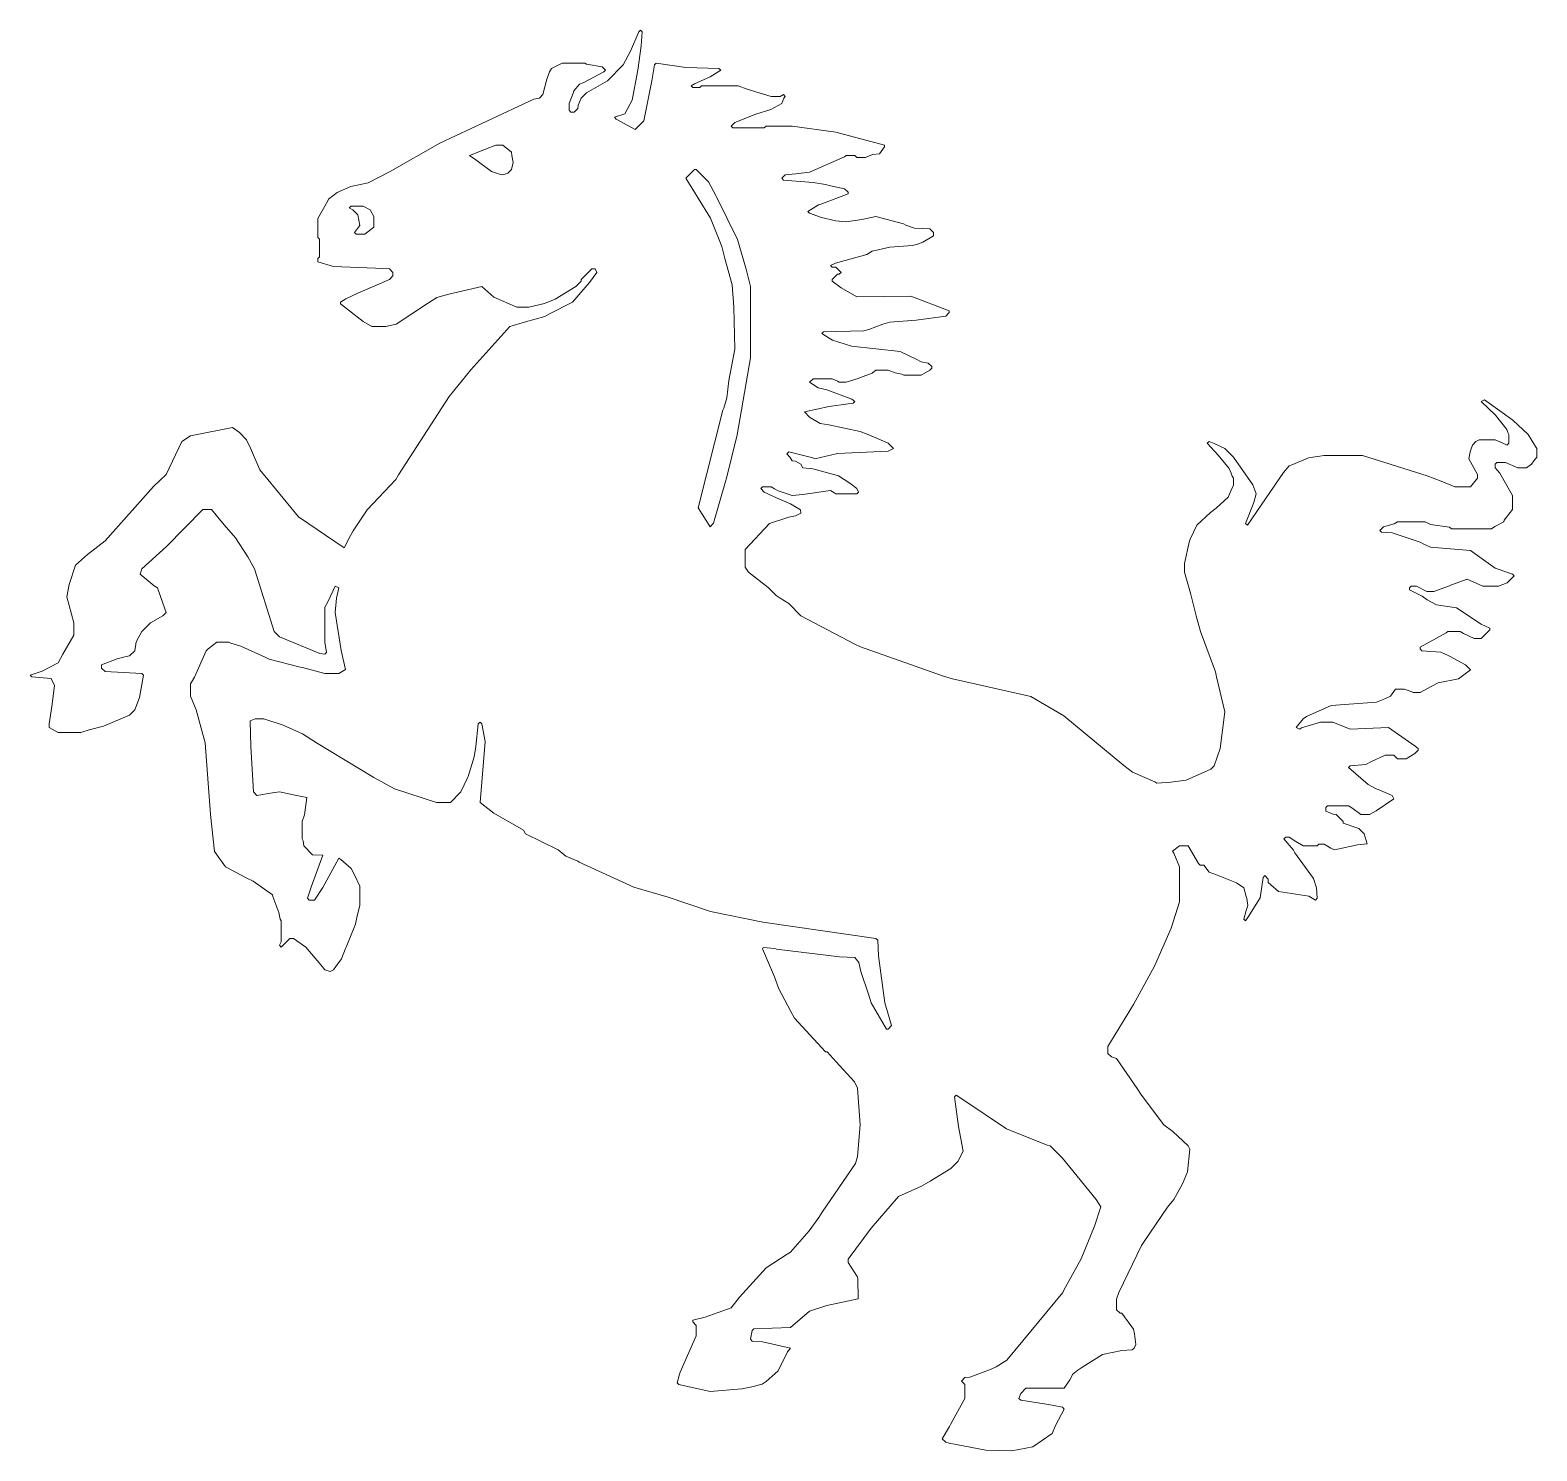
# Model space of a CAD drawing. Extents: x 114 to 978, y 91 to 906.
import ezdxf

# ---------------------------------------------------------------- set-up
doc = ezdxf.new("R2010")
doc.units = 0
doc.layers.get('0').update_dxf_attribs({"linetype": 'CONTINUOUS', "lineweight": 5, "true_color": 0xffffff})

msp = doc.modelspace()

# ---------------------------------------------------------------- linework, layer by layer
for points in [[(677, 91), (688.932432, 93.405405), (700, 101), (702.2, 105.9), (707, 115), (706, 116), (697.94, 117.58), (682, 120), (681, 121), (682, 124), (685, 127), (707, 127), (710.230769, 131.846154), (712, 135), (714.846154, 137.230769), (717.153846, 138.769231), (728.9, 146.2), (740.06, 148.58), (746, 149), (747, 150), (748, 152), (747.352941, 158.088235), (746.647059, 160.911765), (740, 170), (739, 170), (737, 172), (737, 178), (738.352941, 181.911765), (751.230769, 208.846154), (752.769231, 211.153846), (766.243902, 230.804878), (769.756098, 235.195122), (774.8, 244.1), (777.569231, 251.053846), (779, 264), (778, 266), (769.195122, 274.243902), (764, 278), (751.2, 295.1), (748.769231, 298.846154), (737, 316), (734, 317), (732, 319), (732, 323), (746.769231, 347.153846), (758.8, 369.1), (768.3, 390.9), (773, 406), (773, 426), (769.8, 433.9), (769, 435), (773, 438), (778, 438), (784, 428), (785, 427), (787, 427), (790, 423), (794.2, 421.4), (805.82, 416.76), (810, 414), (811.3, 409.1), (811.7, 407.9), (812.3, 403.9), (811.3, 400.9), (810, 396), (811, 395), (812.2, 396.9), (819.294118, 408.176471), (821, 420), (822, 421), (824, 419), (824, 417), (829.9, 411.8), (847.153846, 409.230769), (851, 407), (852, 408), (851.58, 413.94), (849.911917, 419.365285), (839.3, 434.1), (838.52, 435.64), (833, 442), (834, 443), (836, 443), (839.8, 440.6), (844, 438), (852, 438), (853, 439), (856, 439), (859.9, 436.8), (861.9, 435.8), (875.067568, 438.594595), (880.75, 439.25), (879, 445), (876, 448), (867, 451), (867, 452), (863, 456), (861.1, 456.3), (857, 458), (857, 460), (858, 461), (870, 461), (871.9, 459.8), (877, 456), (882, 456), (885.846154, 458.230769), (896, 465), (895, 467), (887.088235, 470.352941), (885.9, 470.8), (881.216814, 473.247788), (870, 483), (871, 484), (879.856, 484.792), (882.846154, 486.230769), (891, 490), (896, 490), (898, 488), (903, 488), (908, 491), (910, 493), (910, 494), (908.195122, 495.243902), (893, 506), (871, 505), (861, 509), (854, 509), (843.1, 505.7), (842, 505), (840, 506), (844, 511), (845.9, 512.2), (860.035294, 518.541176), (885.967005, 520.461929), (890.8, 522.4), (894, 524), (897, 528), (902, 528), (905.911765, 526.647059), (907, 526), (911, 526), (914.9, 528.2), (921.365145, 531.630705), (933.1, 533.8), (940, 539), (937, 542), (927.9, 546.8), (927.1, 547.2), (922.872832, 549.17341), (912, 550), (911, 551), (911, 552), (925.9, 560.2), (927, 561), (934, 561), (935.9, 559.8), (942, 557), (946, 557), (951, 562), (951, 563), (946.1, 565.3), (931.964706, 574.541176), (920.352941, 576.411765), (915.153846, 579.230769), (912.153846, 581.230769), (905, 585), (905, 586), (906, 587), (909, 587), (915, 584), (919, 584), (927.9, 587.2), (929.1, 587.8), (938, 591), (947, 587), (956, 587), (961, 589), (965, 593), (964, 594), (955.9, 596.7), (954.1, 597.3), (939.964706, 607.541176), (917.040984, 609.45082), (913.1, 611.2), (911.1, 612.2), (894.94, 617.58), (889, 618), (888, 619), (890, 621), (896.1, 622.8), (898, 624), (914, 624), (917.044554, 622.445545), (927.9, 620.8), (929, 620), (952, 620), (953.9, 621.2), (959, 624), (959.2, 624.9), (964, 631), (964, 639), (956.76, 651.82), (954, 655), (954, 657), (955, 658), (960, 658), (967, 655), (972, 655), (975, 657), (976.230769, 658.846154), (978, 661), (978, 666), (977.2, 667.1), (973, 674), (964.195122, 682.243902), (948, 694), (946, 693), (954.247059, 685.211765), (960.7, 676.9), (961.3, 675.1), (962, 674), (962, 669), (961, 668), (958.1, 669.3), (954, 671), (945, 671), (943, 670), (941, 668), (940.3, 665.9), (939.7, 664.1), (939, 660), (944, 651), (944, 649), (940, 644), (931, 644), (923.153846, 647.230769), (915.1, 650.3), (878, 662), (856, 662), (847.04878, 660.560976), (838.1, 656.8), (836, 656), (832.756098, 652.195122), (812, 622), (811, 623), (815.615385, 635.076923), (817, 640), (816.3, 642.1), (815.2, 645.1), (804, 661), (799, 666), (792.9, 668.8), (790, 670), (789, 669), (795.247788, 662.216814), (801.515385, 654.623077), (802.7, 651.9), (803.3, 650.1), (804, 649), (804, 645), (802.7, 642.1), (801, 638), (794.18, 631.76), (790.82, 629.24), (783, 622), (779.2, 613.9), (778.8, 613.1), (776, 600), (776, 595), (779.352941, 583.088235), (782.615385, 569.923077), (785.2, 561.1), (793.647059, 537.911765), (794.352941, 535.088235), (799, 515), (796.352941, 493.911765), (793, 484), (791, 482), (776.856, 475.792), (768.044554, 474.554455), (760, 474), (758.9, 474.8), (746.195122, 480.243902), (741.18, 484.24), (706.735294, 512.558824), (687.846154, 523.769231), (642.9, 533.8), (637.2, 535.6), (590.1, 552.3), (586.9, 553.8), (556, 570), (549, 577), (544.153846, 580.230769), (541.846154, 581.769231), (537.18, 586.24), (526, 595), (524, 598), (524, 608), (538, 623), (549.076923, 626.615385), (552.923077, 627.384615), (556, 629), (555.75, 630.75), (550.1, 634.2), (541.9, 637.7), (535, 641), (533, 643), (534, 644), (539, 644), (540.9, 642.8), (542.9, 641.8), (551, 639), (557.06, 639.58), (573, 642), (574.9, 640.8), (576, 640), (588, 640), (589, 641), (588, 643), (584.1, 646.2), (577.630769, 650.353846), (562.823529, 654.294118), (557, 655), (556, 657), (552.9, 658.7), (551, 659), (549.769231, 660.846154), (548, 663), (549, 664), (562.911765, 660.647059), (564, 660), (577.060104, 663.068394), (605.983907, 664.482797), (609, 666), (606, 669), (594.9, 673.8), (589.9, 675.8), (571.932432, 679.594595), (567.067568, 680.405405), (561, 684), (558, 687), (572.135135, 690.189189), (583.088235, 691.647059), (586, 692), (587, 693), (585.153846, 694.230769), (570.923077, 699.615385), (565.9, 700.8), (561, 704), (563, 706), (574, 706), (576.9, 704.7), (578, 704), (582, 704), (588.9, 706.2), (590.1, 706.8), (596.846154, 709.230769), (599, 711), (606, 711), (610.076923, 709.384615), (613.923077, 708.615385), (615, 708), (625, 708), (630, 711), (631, 712), (631, 713), (629, 715), (624.9, 715.8), (622.1, 717.2), (612.946154, 721.569231), (584.9, 724.7), (574.1, 728.2), (572.1, 729.2), (568, 732), (569, 733), (591.980069, 733.478336), (594.9, 734.3), (602.9, 737.3), (607.030973, 738.535398), (622.030973, 739.535398), (639, 742), (641, 744), (641, 745), (619.076923, 753.384615), (588, 753), (579.153846, 758.230769), (574, 762), (574, 763), (577, 766), (578, 766), (579, 767), (576, 770), (574, 770), (573, 771), (575.9, 772.3), (593.846154, 777.230769), (596.846154, 779.230769), (606.95122, 781.439024), (619.964706, 782.458824), (622.9, 783.3), (625.9, 784.3), (632, 788), (632, 790), (630, 792), (621.044554, 792.445545), (616.1, 794.2), (614.9, 794.8), (599, 799), (590.95122, 797.439024), (582, 796), (575.94, 796.58), (567.793103, 798.482759), (561, 801), (560, 802), (566.1, 805.7), (567.9, 806.3), (583, 812), (583, 813), (581, 815), (572.911765, 816.647059), (570.088235, 817.352941), (562.970817, 818.533074), (546, 820), (545, 821), (547, 823), (553.04878, 823.560976), (560.95122, 824.439024), (580.9, 833.3), (582, 834), (587, 834), (588, 833), (593, 833), (597.076923, 834.615385), (601, 835), (604, 839), (604, 840), (576.076923, 847.384615), (551, 851), (536, 851), (535, 850), (517, 850), (516, 851), (518, 853), (530.1, 857.7), (538.735294, 860.441176), (545, 864), (546.2, 866.9), (547, 868), (546, 869), (544, 868), (539, 868), (525.1, 872.2), (520, 874), (499, 874), (498, 873), (494, 873), (493, 874), (494.9, 875.2), (503.9, 879.2), (510, 883), (509, 884), (490.023691, 884.473815), (473, 887), (472, 886), (470.405405, 876.932432), (466, 854), (461, 849), (450, 855), (449, 856), (455, 858), (459.2, 865.9), (462.560976, 883.04878), (464.405405, 896.932432), (465, 905), (464, 906), (463, 905), (458.3, 893.9), (454, 886), (445, 877), (433, 870), (430, 867), (428.3, 862.9), (428, 861), (426, 859), (424, 859), (423, 860), (423, 864), (425.3, 869.9), (425.8, 871.1), (429, 875), (431.1, 875.8), (443, 882), (444, 883), (442, 885), (433.076923, 886.384615), (432, 887), (419, 887), (413, 884), (411.8, 882.1), (410.2, 877.9), (408, 869), (406, 867), (402.9, 866.3), (348.9, 841.2), (320.153846, 824.769231), (307.911765, 818.352941), (297.9, 816.3), (290.153846, 812.769231), (285, 809), (284.769231, 808.153846), (279, 798), (279, 787), (280, 786), (280, 776), (279, 775), (279, 773), (288.019931, 770.478336), (312.04878, 769.439024), (320, 769), (322, 767), (322, 765), (320, 763), (301.9, 755.2), (295.1, 751.8), (292, 750), (292, 749), (304.9, 738.8), (310, 736), (318, 736), (323.932432, 737.405405), (341.846154, 749.230769), (347.2, 752.6), (354.076923, 754.615385), (373, 759), (379.846154, 752.769231), (393, 747), (400, 747), (408.9, 749.2), (415.1, 751.7), (427, 759), (430, 762), (430, 763), (436, 769), (438, 769), (439, 767), (434.754098, 761.204918), (425, 750), (411.9, 743.2), (409.1, 741.8), (398.088235, 738.647059), (389, 736), (366.76, 711.18), (354.245902, 695.795082), (325.2, 650.9), (323.750408, 648.235726), (307.249592, 630.764274), (299.230769, 618.846154), (297.8, 616.1), (294, 609), (267.82, 626.76), (250.243902, 648.195122), (245.769231, 653.846154), (240.3, 666.1), (238, 671), (234.1, 675.2), (230, 678), (205.9, 673.2), (201, 670), (192, 651), (184.751381, 644.223757), (157, 613), (146.82, 605.24), (140, 599), (136.352941, 587.911765), (135, 581), (139, 566), (139, 559), (132.8, 548.1), (130, 543), (120.9, 538.3), (119.1, 537.7), (114, 536), (115, 535), (126, 534), (128, 530), (126.445545, 517.955446), (125, 508), (125, 506), (130, 503), (143, 503), (147.8, 504.6), (156.1, 506.7), (171, 513), (174, 516), (176.647059, 523.088235), (179, 536), (178, 537), (157, 538), (155, 540), (155, 542), (163.9, 545.3), (169.1, 546.7), (171, 547), (174, 550), (174.8, 555.1), (178, 561), (183, 566), (190, 570), (192, 572), (191.2, 574.1), (187, 586), (185.204918, 587.245902), (177, 594), (178, 597), (192.22069, 609.751724), (213, 631), (218, 631), (225.247788, 622.216814), (231.752212, 614.783186), (238.769231, 603.846154), (242.7, 596.9), (254, 561), (257, 558), (280.088235, 548.352941), (283, 548), (284, 549), (283, 555), (283, 575), (284.8, 578.1), (289, 587), (291, 586), (289.594595, 580.067568), (289, 572), (292.430769, 550.053846), (294.75, 539.25), (291, 537), (283, 537), (270.088235, 540.352941), (268.911765, 540.647059), (251.1, 545.2), (249.1, 546.2), (234.9, 552.7), (229.088235, 554.352941), (228, 555), (221, 555), (216, 551), (215, 550), (208.2, 534.9), (206, 531), (206, 524), (209.3, 516.1), (214.384615, 497.076923), (217.464602, 456.030973), (219.8, 434.9), (226, 426), (237.9, 419.8), (241.846154, 417.769231), (253, 410), (253.2, 409.1), (256.615385, 399.923077), (257.384615, 396.076923), (258, 395), (258, 383), (257, 381), (258, 380), (263, 385), (265, 385), (272, 380), (280.754098, 369.795082), (283, 367), (286, 366), (288, 367), (289.243902, 368.804878), (292.538462, 373.307692), (294.8, 379.1), (295.2, 379.9), (300.615385, 393.076923), (301.384615, 396.923077), (303, 404), (303, 415), (299.769231, 421.846154), (298, 425), (292.1, 430.2), (291, 431), (281.769231, 414.153846), (277, 407), (274, 407), (273, 408), (275.3, 414.9), (281.75, 432.75), (276, 433), (271, 438), (270.647059, 440.911765), (270, 442), (270, 452), (271.352941, 455.911765), (272.75, 465.75), (265.076923, 467.384615), (257, 469), (252.94, 468.42), (244, 467), (242, 469), (240.531034, 494.972414), (240.25, 509.75), (243, 511), (248, 511), (259.1, 507.3), (270.153846, 502.230769), (278.18, 497.24), (311.1, 477.2), (322.9, 470.8), (347, 463), (355, 463), (361, 469), (364.8, 477.1), (365.2, 477.9), (368.594595, 489.067568), (369.594595, 495.067568), (371, 508), (372, 509), (373, 508), (375, 498), (372, 463), (374.804878, 460.756098), (379.9, 456.8), (397, 447), (398, 445), (416.804878, 435.756098), (421.195122, 432.243902), (428.1, 429.2), (428.846154, 428.769231), (460.1, 414.3), (479.911765, 408.647059), (504.06, 400.42), (534.088235, 394.352941), (599, 385), (600, 384), (600.569231, 374.946154), (604.2, 348.1), (605.647059, 342.911765), (608, 335), (606, 333), (605, 333), (596.3, 348.1), (594.7, 352.9), (590.384615, 366.076923), (589.2, 371.1), (587, 374), (578.044554, 374.445545), (541.9, 378.8), (541.1, 379.2), (534.25, 379.75), (534, 379), (540.8, 362.9), (543.3, 356.1), (550.2, 343.1), (552.248619, 339.223757), (570, 320), (571, 320), (576.249057, 314.228302), (586.750943, 302.771698), (588.524887, 298.977376), (590, 278), (588.352941, 259.911765), (587.3, 255.9), (568.2, 227.9), (566.230769, 224.846154), (560.750943, 217.228302), (550, 205), (548.153846, 203.769231), (536, 196), (520.756098, 179.195122), (516, 173), (501.088235, 167.647059), (494, 166), (494, 165), (496, 163), (496, 157), (486.7, 136.1), (486.352941, 134.911765), (485, 130), (486, 129), (504, 125), (522.076923, 126.615385), (527.067568, 127.594595), (533.846154, 129.230769), (536.153846, 130.769231), (543, 137), (548.230769, 147.846154), (550, 150), (533.94, 153.58), (528, 154), (527, 155), (528, 160), (529, 161), (550.1, 161.8), (560.9, 171.2), (570.911765, 174.352941), (588.75, 178.25), (588.544828, 189.962069), (588.2, 191.1), (583, 199), (583, 201), (596.247059, 218.788235), (612, 237), (625.1, 242.8), (630.153846, 245.769231), (642, 253), (646, 257), (649, 263), (646.405405, 277.067568), (644, 294), (645, 295), (648.8, 292.6), (673.9, 275.8), (697.1, 266.3), (699, 266), (706, 259), (725.230769, 235.153846), (728, 231), (724.3, 219.9), (716.7, 201.1), (706.8, 183.1), (706.2, 181.9), (674, 143), (667.9, 139.2), (665.1, 137.8), (652.911765, 133.352941), (650, 133), (648, 131), (650, 129), (650, 121), (641.8, 106.1), (641.2, 104.9), (637, 98), (639, 96), (641.076923, 95.384615), (644.923077, 94.615385), (662.029183, 91.466926), (677, 91)], [(385, 823), (388, 824), (390, 826), (391, 830), (390.3, 834.1), (390, 836), (385, 840), (381, 840), (375.1, 837.7), (366, 834), (369.609756, 831.512195), (378.615385, 824.923077), (383.1, 823.3), (385, 823)], [(504, 621), (505.769231, 623.153846), (512.7, 647.1), (513.3, 648.9), (519.384615, 673.923077), (527, 718), (527, 759), (524.647059, 768.911765), (519.647059, 785.911765), (507.8, 809.9), (507.2, 811.1), (503, 819), (496, 826), (495, 826), (490, 821), (504.2, 798.1), (510.647059, 781.911765), (512.352941, 775.088235), (516.538071, 759.967005), (517.461929, 747.032995), (518, 723), (514.594595, 705.067568), (513.554455, 695.044554), (511.7, 689.1), (511.3, 687.9), (497, 632), (504, 621)], [(306, 789), (311, 793), (311, 799), (309, 803), (305, 805), (298, 805), (297, 804), (299, 803), (302, 800), (303, 794), (301.769231, 792.153846), (300, 790), (301, 789), (306, 789)]]:
    msp.add_lwpolyline(points)

doc.saveas('drawing.dxf')
